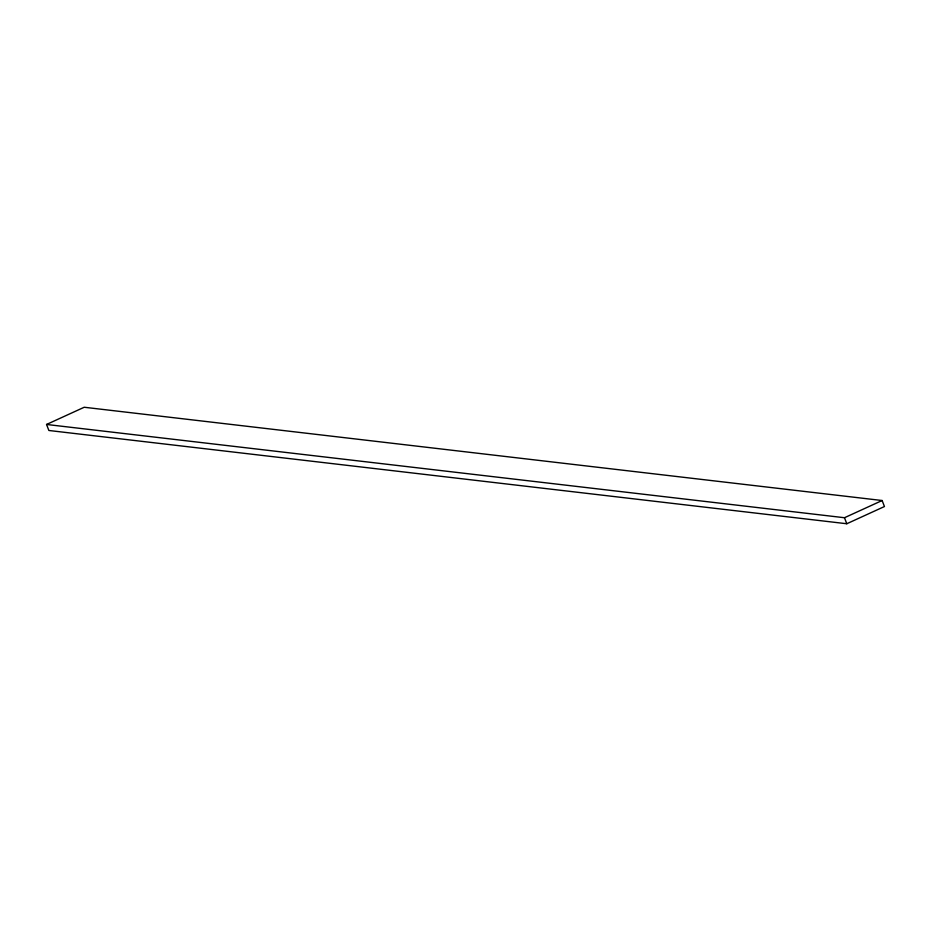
<?xml version="1.0" encoding="UTF-8"?>
<svg xmlns="http://www.w3.org/2000/svg" width="931" height="931" viewBox="0 0 931 931"><rect width="100%" height="100%" fill="white"/><g stroke="black" fill="none" stroke-linecap="round" stroke-linejoin="round"><path stroke-width="1.4" d="M46.55 424.466L84.209 407.254L882.134 500.517L884.45 506.534L846.791 523.746L48.866 430.483L46.55 424.466L844.475 517.729L882.134 500.517M844.475 517.729L846.791 523.746"/></g></svg>
